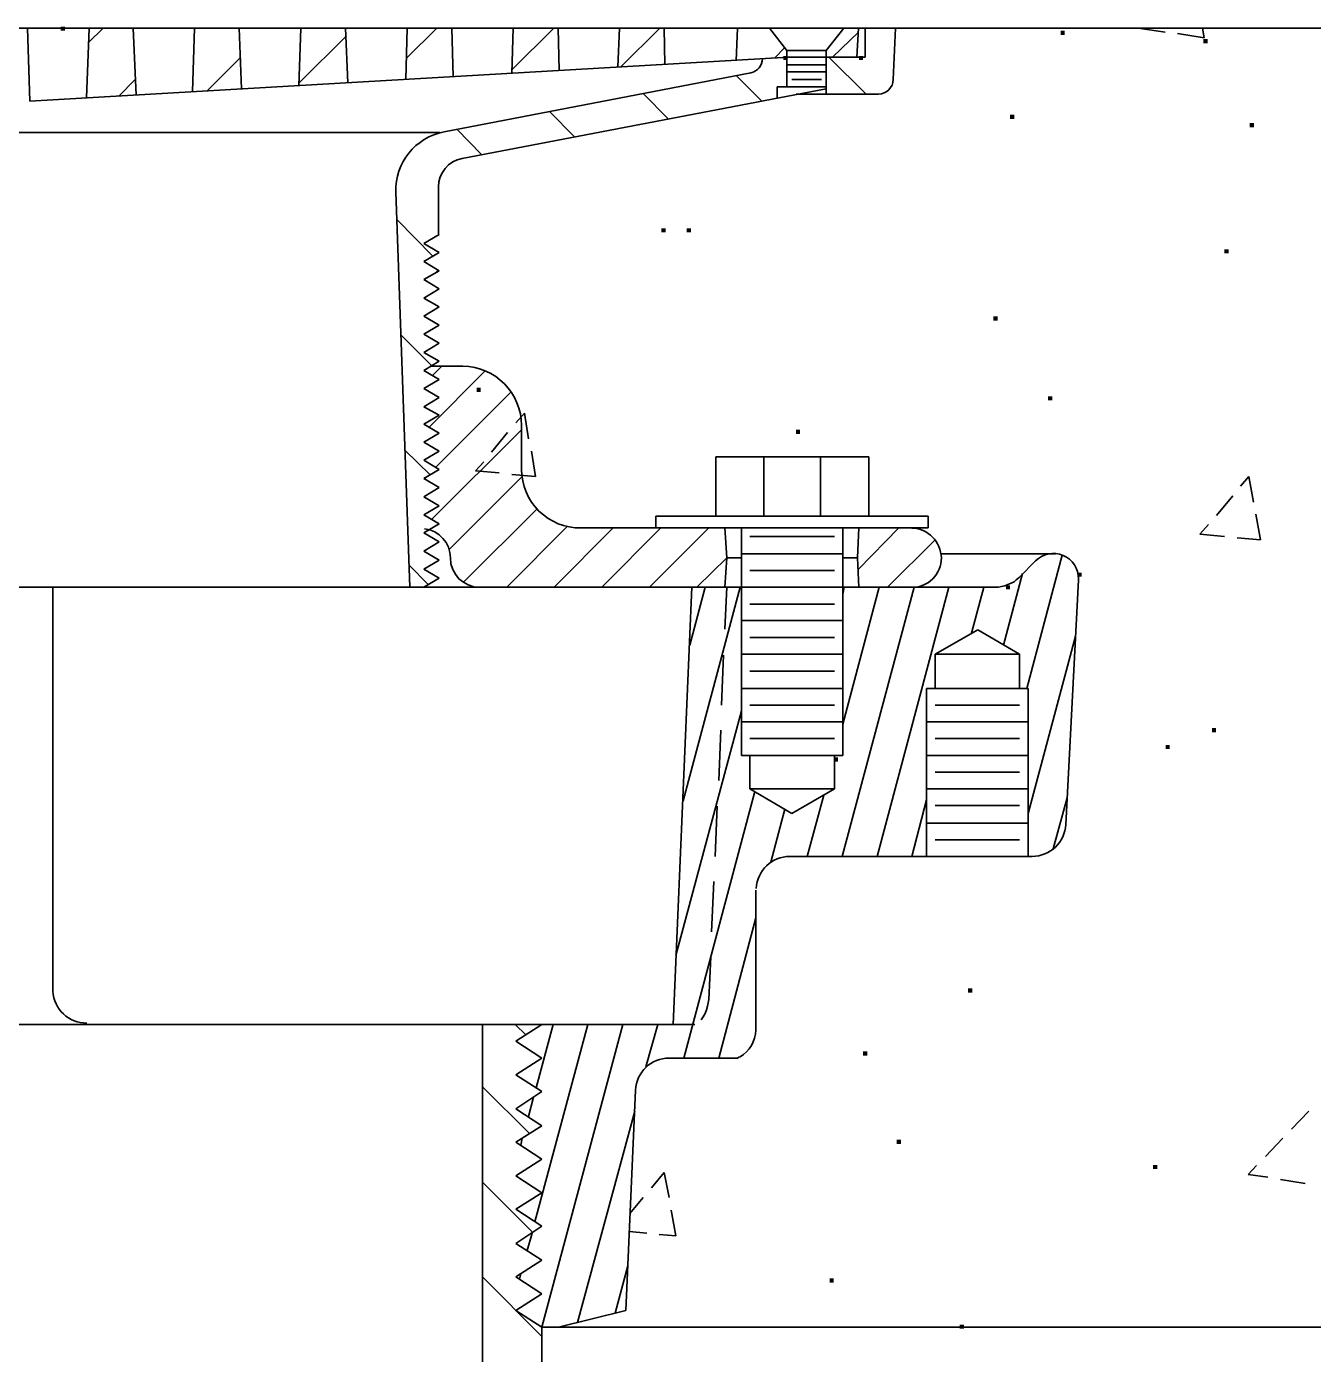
# Model space of a CAD drawing. Header units: inches. Extents: x 2025 to 34930, y -6955 to 4650.
# Drawn here: x 9225.8 to 9265.45, y -2554.96 to -2514.04 of the extents above; entities that cross this region are included whole.
import ezdxf

# ---------------------------------------------------------------- set-up
doc = ezdxf.new("R2010")
doc.units = ezdxf.units.IN
doc.header["$MEASUREMENT"] = 0
doc.layers.add('PDF-TEXT', color=7, linetype='Continuous', lineweight=35)

msp = doc.modelspace()

# ---------------------------------------------------------------- linework, layer by layer
at = {"layer": 'PDF-TEXT'}
for p, q in [((9280.271, -2514.091), (9166.731, -2514.091)), ((9225.896, -2516.341), (9225.831, -2514.091)), ((9227.643, -2516.235), (9227.724, -2514.091)), ((9227.708, -2514.536), (9228.161, -2514.091)), ((9229.172, -2516.154), (9229.083, -2514.091)), ((9230.912, -2516.041), (9230.977, -2514.091)), ((9232.417, -2515.96), (9232.352, -2514.091)), ((9234.188, -2515.871), (9234.253, -2514.091)), ((9235.693, -2515.782), (9235.628, -2514.091)), ((9237.481, -2515.677), (9237.522, -2514.091)), ((9237.497, -2515.03), (9238.444, -2514.091)), ((9238.946, -2515.588), (9238.897, -2514.091)), ((9240.75, -2515.483), (9240.79, -2514.091)), ((9240.75, -2515.378), (9242.044, -2514.091)), ((9242.214, -2515.402), (9242.174, -2514.091)), ((9244.018, -2515.289), (9244.067, -2514.091)), ((9244.107, -2515.289), (9245.313, -2514.091)), ((9245.466, -2515.208), (9245.442, -2514.091)), ((9247.659, -2515.095), (9247.699, -2514.091)), ((9249.228, -2514.779), (9248.694, -2514.091)), ((9250.434, -2514.779), (9250.976, -2514.091)), ((9251.38, -2514.989), (9251.429, -2514.091)), ((9251.639, -2514.091), (9251.639, -2514.989)), ((9252.57, -2514.091), (9252.505, -2515.677)), ((9260.053, -2514.091), (9260.878, -2514.213)), ((9262.084, -2514.391), (9262.035, -2514.091)), ((9234.205, -2515.766), (9235.653, -2514.326)), ((9250.628, -2514.989), (9251.429, -2514.213)), ((9261.259, -2514.261), (9262.084, -2514.391)), ((9249.277, -2514.989), (9225.896, -2516.341)), ((9231.365, -2516.025), (9232.4, -2514.989)), ((9248.84, -2515.014), (9249.164, -2514.69)), ((9251.639, -2514.989), (9249.147, -2514.989)), ((9249.228, -2515.896), (9249.228, -2514.779)), ((9249.228, -2514.779), (9250.434, -2514.779)), ((9250.434, -2516.13), (9250.434, -2514.779)), ((9251.664, -2516.13), (9250.523, -2514.989)), ((9250.434, -2515.224), (9249.228, -2515.224)), ((9228.63, -2516.195), (9229.148, -2515.677)), ((9238.662, -2517.287), (9248.112, -2515.467)), ((9248.435, -2516.324), (9247.659, -2515.548)), ((9249.228, -2515.443), (9250.434, -2515.443)), ((9249.382, -2515.677), (9250.288, -2515.677)), ((9239.221, -2518.104), (9250.434, -2515.96)), ((9245.571, -2516.883), (9244.795, -2516.106)), ((9250.434, -2515.896), (9248.929, -2515.896)), ((9248.929, -2515.896), (9248.929, -2516.235)), ((9252.052, -2516.13), (9249.511, -2516.13)), ((9242.683, -2517.441), (9241.915, -2516.664)), ((9238.533, -2517.311), (9208.485, -2517.311)), ((9239.827, -2517.999), (9239.051, -2517.206)), ((9238.492, -2520.426), (9238.492, -2518.986)), ((9237.611, -2531.324), (9237.174, -2519.14)), ((9238.314, -2521.114), (9237.222, -2519.997)), ((9238.039, -2520.726), (9238.509, -2520.45)), ((9238.509, -2521.009), (9238.039, -2520.726)), ((9238.509, -2520.45), (9238.492, -2520.426)), ((9238.039, -2521.284), (9238.509, -2521.009)), ((9238.509, -2521.567), (9238.039, -2521.284)), ((9238.379, -2521.656), (9238.492, -2521.543)), ((9238.039, -2521.842), (9238.509, -2521.567)), ((9238.509, -2522.125), (9238.039, -2521.842)), ((9238.039, -2522.408), (9238.509, -2522.125)), ((9238.509, -2522.683), (9238.039, -2522.408)), ((9238.039, -2522.967), (9238.509, -2522.683)), ((9238.509, -2523.242), (9238.039, -2522.967)), ((9238.274, -2524.488), (9237.327, -2523.541)), ((9238.039, -2523.525), (9238.509, -2523.242)), ((9238.509, -2523.8), (9238.039, -2523.525)), ((9238.039, -2524.083), (9238.509, -2523.8)), ((9238.509, -2524.358), (9238.039, -2524.083)), ((9238.039, -2524.641), (9238.509, -2524.358)), ((9238.509, -2524.916), (9238.039, -2524.641)), ((9238.185, -2526.405), (9239.933, -2524.657)), ((9239.245, -2524.512), (9238.234, -2524.512)), ((9238.314, -2524.787), (9238.598, -2524.512)), ((9238.039, -2525.199), (9238.509, -2524.916)), ((9238.509, -2525.475), (9238.039, -2525.199)), ((9238.039, -2525.758), (9238.509, -2525.475)), ((9238.403, -2527.627), (9240.725, -2525.305)), ((9238.509, -2526.017), (9238.039, -2525.758)), ((9238.039, -2526.292), (9238.509, -2526.017)), ((9240.879, -2526.251), (9241.138, -2525.952)), ((9241.138, -2525.952), (9241.267, -2526.745)), ((9238.509, -2526.575), (9238.039, -2526.292)), ((9241.049, -2527.691), (9241.049, -2526.34)), ((9238.039, -2526.85), (9238.509, -2526.575)), ((9238.509, -2527.133), (9238.039, -2526.85)), ((9238.274, -2529.237), (9241.049, -2526.47)), ((9240.127, -2527.157), (9240.62, -2526.551)), ((9238.234, -2527.861), (9237.457, -2527.093)), ((9238.039, -2527.408), (9238.509, -2527.133)), ((9241.478, -2527.91), (9241.356, -2527.133)), ((9238.509, -2527.691), (9238.039, -2527.408)), ((9239.633, -2527.732), (9239.892, -2527.457)), ((9251.753, -2527.303), (9247.036, -2527.303)), ((9247.036, -2527.303), (9247.036, -2529.131)), ((9248.516, -2529.131), (9248.516, -2527.303)), ((9250.264, -2529.131), (9250.264, -2527.303)), ((9251.753, -2529.131), (9251.753, -2527.303)), ((9238.039, -2527.974), (9238.509, -2527.691)), ((9238.509, -2528.25), (9238.039, -2527.974)), ((9238.056, -2527.991), (9238.12, -2527.926)), ((9238.816, -2530.159), (9241.073, -2527.91)), ((9240.361, -2527.796), (9239.633, -2527.732)), ((9240.75, -2527.845), (9241.478, -2527.91)), ((9263.2, -2528.209), (9263.459, -2527.91)), ((9263.459, -2527.91), (9263.605, -2528.703)), ((9238.039, -2528.533), (9238.509, -2528.25)), ((9238.509, -2528.808), (9238.039, -2528.533)), ((9238.039, -2529.091), (9238.509, -2528.808)), ((9239.261, -2531.17), (9241.526, -2528.913)), ((9262.464, -2529.107), (9262.966, -2528.508)), ((9238.509, -2529.366), (9238.039, -2529.091)), ((9245.183, -2529.495), (9245.183, -2529.131)), ((9245.183, -2529.131), (9253.581, -2529.131)), ((9253.581, -2529.131), (9253.581, -2529.495)), ((9263.823, -2529.86), (9263.67, -2529.067)), ((9238.039, -2529.649), (9238.509, -2529.366)), ((9238.509, -2529.924), (9238.039, -2529.649)), ((9238.492, -2529.39), (9238.509, -2529.366)), ((9240.596, -2531.324), (9242.449, -2529.455)), ((9242.06, -2531.324), (9243.873, -2529.495)), ((9253.581, -2529.495), (9242.877, -2529.495)), ((9243.525, -2531.324), (9245.337, -2529.495)), ((9244.989, -2531.324), (9246.817, -2529.495)), ((9247.376, -2530.418), (9247.311, -2529.495)), ((9247.829, -2536.502), (9247.829, -2529.495)), ((9250.952, -2529.495), (9250.952, -2536.502)), ((9251.405, -2530.418), (9251.445, -2529.495)), ((9251.429, -2530.766), (9252.675, -2529.495)), ((9261.954, -2529.69), (9262.213, -2529.39)), ((9262.707, -2529.754), (9261.954, -2529.69)), ((9238.039, -2530.207), (9238.509, -2529.924)), ((9248.088, -2529.754), (9250.693, -2529.754)), ((9252.327, -2531.324), (9253.791, -2529.86)), ((9263.095, -2529.795), (9263.823, -2529.86)), ((9238.509, -2530.482), (9238.039, -2530.207)), ((9238.039, -2530.766), (9238.509, -2530.482)), ((9246.453, -2531.324), (9247.376, -2530.418)), ((9247.376, -2530.418), (9247.311, -2531.324)), ((9247.376, -2530.418), (9247.829, -2530.418)), ((9247.829, -2530.288), (9250.952, -2530.288)), ((9250.952, -2530.418), (9251.405, -2530.418)), ((9251.445, -2531.324), (9251.405, -2530.418)), ((9253.969, -2530.288), (9257.497, -2530.288)), ((9256.89, -2530.507), (9256.38, -2531.025)), ((9256.615, -2534.439), (9257.707, -2530.337)), ((9238.169, -2531.235), (9237.586, -2530.636)), ((9238.509, -2531.041), (9238.039, -2530.766)), ((9248.088, -2530.806), (9250.693, -2530.806)), ((9255.903, -2533.104), (9256.485, -2530.895)), ((9191.245, -2531.324), (9255.749, -2531.324)), ((9226.608, -2531.324), (9226.608, -2543.767)), ((9238.039, -2531.324), (9238.509, -2531.041)), ((9246.3, -2531.324), (9245.725, -2544.794)), ((9246.025, -2537.901), (9247.788, -2531.324)), ((9246.235, -2533.104), (9246.712, -2531.324)), ((9247.376, -2531.324), (9247.311, -2532.61)), ((9250.927, -2539.616), (9253.144, -2531.324)), ((9250.952, -2531.534), (9250.992, -2531.324)), ((9250.952, -2535.539), (9252.068, -2531.324)), ((9252.003, -2539.616), (9254.22, -2531.324)), ((9254.916, -2532.74), (9255.296, -2531.324)), ((9255.749, -2531.324), (9255.838, -2531.3)), ((9255.838, -2531.3), (9255.943, -2531.283)), ((9255.943, -2531.283), (9256.032, -2531.235)), ((9256.032, -2531.235), (9256.138, -2531.194)), ((9256.138, -2531.194), (9256.226, -2531.154)), ((9256.226, -2531.154), (9256.291, -2531.089)), ((9256.291, -2531.089), (9256.38, -2531.025)), ((9257.82, -2538.629), (9258.209, -2531.105)), ((9258.209, -2531.105), (9258.209, -2531)), ((9250.693, -2531.842), (9248.088, -2531.842)), ((9250.952, -2532.351), (9247.829, -2532.351)), ((9250.693, -2532.869), (9248.088, -2532.869)), ((9253.791, -2533.387), (9255.11, -2532.634)), ((9255.11, -2532.634), (9256.396, -2533.387)), ((9256.655, -2538.29), (9258.12, -2532.829)), ((9247.27, -2533.411), (9247.206, -2534.956)), ((9250.952, -2533.387), (9247.829, -2533.387)), ((9256.396, -2533.387), (9253.791, -2533.387)), ((9253.791, -2533.387), (9253.791, -2534.439)), ((9256.396, -2534.439), (9256.396, -2533.387)), ((9250.693, -2533.905), (9248.088, -2533.905)), ((9250.952, -2534.439), (9247.829, -2534.439)), ((9256.655, -2534.439), (9253.532, -2534.439)), ((9253.532, -2534.439), (9253.532, -2539.616)), ((9256.655, -2539.616), (9256.655, -2534.439)), ((9250.693, -2534.956), (9248.088, -2534.956)), ((9253.791, -2534.956), (9256.396, -2534.956)), ((9245.806, -2542.667), (9247.829, -2535.126)), ((9247.19, -2535.725), (9247.125, -2537.278)), ((9250.952, -2535.474), (9247.829, -2535.474)), ((9253.532, -2535.474), (9256.655, -2535.474)), ((9250.693, -2535.984), (9248.088, -2535.984)), ((9253.791, -2535.984), (9256.396, -2535.984)), ((9250.952, -2536.502), (9247.829, -2536.502)), ((9248.088, -2536.502), (9248.088, -2537.537)), ((9250.693, -2536.502), (9250.693, -2537.537)), ((9253.532, -2536.502), (9256.655, -2536.502)), ((9253.791, -2537.019), (9256.396, -2537.019)), ((9246.049, -2545.83), (9248.241, -2537.618)), ((9249.382, -2538.29), (9248.088, -2537.537)), ((9248.088, -2537.537), (9250.693, -2537.537)), ((9250.693, -2537.537), (9249.382, -2538.29)), ((9249.851, -2539.616), (9250.369, -2537.731)), ((9253.079, -2539.616), (9253.532, -2537.877)), ((9253.532, -2537.537), (9256.655, -2537.537)), ((9257.432, -2539.382), (9257.861, -2537.812)), ((9247.076, -2538.071), (9247.012, -2539.616)), ((9248.735, -2539.794), (9249.164, -2538.16)), ((9253.791, -2538.047), (9256.396, -2538.047)), ((9253.532, -2538.589), (9256.655, -2538.589)), ((9253.791, -2539.107), (9256.396, -2539.107)), ((9249.317, -2539.616), (9256.785, -2539.616)), ((9246.971, -2540.393), (9246.906, -2541.938)), ((9248.266, -2540.652), (9248.266, -2544.972)), ((9247.125, -2545.83), (9248.266, -2541.51)), ((9246.882, -2542.715), (9246.817, -2544.026)), ((9246.817, -2544.026), (9246.801, -2544.131)), ((9245.741, -2544.285), (9245.766, -2544.285)), ((9246.712, -2544.455), (9246.648, -2544.56)), ((9246.753, -2544.349), (9246.712, -2544.455)), ((9246.777, -2544.236), (9246.753, -2544.349)), ((9246.801, -2544.131), (9246.777, -2544.236)), ((9246.389, -2544.794), (9201.164, -2544.794)), ((9239.844, -2544.794), (9239.844, -2594.574)), ((9241.178, -2545.118), (9240.855, -2544.794)), ((9240.879, -2545.312), (9241.672, -2544.794)), ((9241.462, -2550.878), (9243.096, -2544.794)), ((9241.502, -2546.752), (9242.02, -2544.794)), ((9244.172, -2544.794), (9241.672, -2554.122)), ((9244.884, -2546.105), (9245.248, -2544.794)), ((9246.648, -2544.56), (9246.583, -2544.649)), ((9241.672, -2545.83), (9240.879, -2545.312)), ((9240.879, -2546.348), (9241.672, -2545.83)), ((9247.699, -2545.83), (9245.596, -2545.83)), ((9247.748, -2545.806), (9247.699, -2545.83)), ((9247.788, -2545.789), (9247.748, -2545.806)), ((9241.672, -2546.857), (9240.879, -2546.348)), ((9241.292, -2548.152), (9239.844, -2546.712)), ((9240.879, -2547.399), (9241.672, -2546.857)), ((9244.56, -2546.817), (9244.261, -2553.613)), ((9241.267, -2547.634), (9241.421, -2547.035)), ((9241.672, -2547.917), (9240.879, -2547.399)), ((9242.772, -2553.977), (9244.536, -2547.464)), ((9264.77, -2548.022), (9265.312, -2547.464)), ((9240.879, -2548.427), (9241.672, -2547.917)), ((9241.672, -2548.945), (9240.879, -2548.427)), ((9241.033, -2548.516), (9241.073, -2548.297)), ((9263.977, -2548.864), (9264.511, -2548.297)), ((9240.879, -2549.462), (9241.672, -2548.945)), ((9245.054, -2549.826), (9245.442, -2549.357)), ((9245.442, -2549.357), (9245.596, -2550.126)), ((9263.435, -2549.422), (9263.694, -2549.139)), ((9241.397, -2551.202), (9239.844, -2549.657)), ((9241.672, -2549.98), (9240.879, -2549.462)), ((9264.042, -2549.503), (9263.435, -2549.422)), ((9264.43, -2549.568), (9265.199, -2549.697)), ((9240.879, -2550.49), (9241.672, -2549.98)), ((9244.39, -2550.619), (9244.795, -2550.126)), ((9241.672, -2551.008), (9240.879, -2550.49)), ((9245.806, -2551.307), (9245.661, -2550.514)), ((9240.879, -2551.55), (9241.672, -2551.008)), ((9241.227, -2551.76), (9241.373, -2551.226)), ((9244.366, -2551.178), (9244.908, -2551.226)), ((9245.288, -2551.267), (9245.806, -2551.307)), ((9241.672, -2552.059), (9240.879, -2551.55)), ((9240.879, -2552.577), (9241.672, -2552.059)), ((9243.937, -2553.694), (9244.326, -2552.237)), ((9241.672, -2554.406), (9239.844, -2552.577)), ((9241.672, -2553.095), (9240.879, -2552.577)), ((9240.984, -2552.642), (9241.033, -2552.472)), ((9240.879, -2553.613), (9241.672, -2553.095)), ((9241.672, -2554.122), (9240.879, -2553.613)), ((9244.261, -2553.613), (9242.19, -2554.122)), ((9241.672, -2554.122), (9241.672, -2594.574)), ((9285.133, -2554.122), (9241.672, -2554.122))]:
    msp.add_line(p, q, dxfattribs=at)
for centre, radius, start, end in [((9248.017, -2515.018), 0.459, 281.9147, 358.4742), ((9252.035, -2515.66), 0.47, 272.0429, 357.9571), ((9239.011, -2519.092), 1.838, 100.9359, 181.5011), ((9239.389, -2518.985), 0.897, 100.8513, 180.0565), ((9239.226, -2526.335), 1.823, 359.8347, 89.4004), ((9242.858, -2527.686), 1.809, 180.1585, 270.6079), ((9237.95, -2530.42), 0.907, 0.1573, 83.3017), ((9253.043, -2530.437), 0.942, 1.1709, 87.8156), ((9239.766, -2530.414), 0.91, 180.2208, 269.7792), ((9253.088, -2530.427), 0.897, 269.4385, 0.5615), ((9257.437, -2531.05), 0.771, 358.8877, 135.2252), ((9256.78, -2538.575), 1.042, 270.2626, 356.9879), ((9249.318, -2540.653), 1.037, 90.0123, 177.2381), ((9227.651, -2543.709), 1.045, 183.1682, 270.4684), ((9247.31, -2544.962), 0.955, 300.0221, 359.3945), ((9245.596, -2546.867), 1.037, 90.0123, 177.2381)]:
    msp.add_arc(centre, radius, start, end, dxfattribs=at)
at = {"layer": 'PDF-TEXT', "transparency": 33554559}
for points in [[(9226.85, -2514.043), (9226.98, -2514.043), (9226.85, -2514.172), (9226.98, -2514.172)], [(9257.658, -2514.172), (9257.788, -2514.172), (9257.658, -2514.302), (9257.788, -2514.302)], [(9262.06, -2514.431), (9262.189, -2514.431), (9262.06, -2514.561), (9262.189, -2514.561)], [(9249.115, -2514.949), (9249.245, -2514.949), (9249.115, -2515.078), (9249.245, -2515.078)], [(9251.445, -2514.949), (9251.575, -2514.949), (9251.445, -2515.078), (9251.575, -2515.078)], [(9256.105, -2516.761), (9256.235, -2516.761), (9256.105, -2516.891), (9256.235, -2516.891)], [(9263.484, -2517.02), (9263.613, -2517.02), (9263.484, -2517.15), (9263.613, -2517.15)], [(9245.361, -2520.256), (9245.491, -2520.256), (9245.361, -2520.386), (9245.491, -2520.386)], [(9246.138, -2520.256), (9246.267, -2520.256), (9246.138, -2520.386), (9246.267, -2520.386)], [(9262.707, -2520.903), (9262.836, -2520.903), (9262.707, -2521.033), (9262.836, -2521.033)], [(9255.587, -2522.975), (9255.717, -2522.975), (9255.587, -2523.104), (9255.717, -2523.104)], [(9239.666, -2525.175), (9239.795, -2525.175), (9239.666, -2525.305), (9239.795, -2525.305)], [(9257.27, -2525.434), (9257.4, -2525.434), (9257.27, -2525.564), (9257.4, -2525.564)], [(9249.503, -2526.47), (9249.633, -2526.47), (9249.503, -2526.599), (9249.633, -2526.599)], [(9258.176, -2530.871), (9258.306, -2530.871), (9258.176, -2531), (9258.306, -2531)], [(9255.976, -2531.259), (9256.105, -2531.259), (9255.976, -2531.389), (9256.105, -2531.389)], [(9262.319, -2535.66), (9262.448, -2535.66), (9262.319, -2535.79), (9262.448, -2535.79)], [(9260.895, -2536.178), (9261.024, -2536.178), (9260.895, -2536.308), (9261.024, -2536.308)], [(9250.668, -2536.566), (9250.798, -2536.566), (9250.668, -2536.696), (9250.798, -2536.696)], [(9254.811, -2543.686), (9254.94, -2543.686), (9254.811, -2543.815), (9254.94, -2543.815)], [(9251.575, -2545.628), (9251.704, -2545.628), (9251.575, -2545.757), (9251.704, -2545.757)], [(9252.61, -2548.346), (9252.74, -2548.346), (9252.61, -2548.475), (9252.74, -2548.475)], [(9260.506, -2549.123), (9260.636, -2549.123), (9260.506, -2549.252), (9260.636, -2549.252)], [(9250.539, -2552.618), (9250.668, -2552.618), (9250.539, -2552.747), (9250.668, -2552.747)], [(9254.552, -2554.042), (9254.681, -2554.042), (9254.552, -2554.171), (9254.681, -2554.171)]]:
    msp.add_solid(points, dxfattribs=at)

doc.saveas('drawing.dxf')
